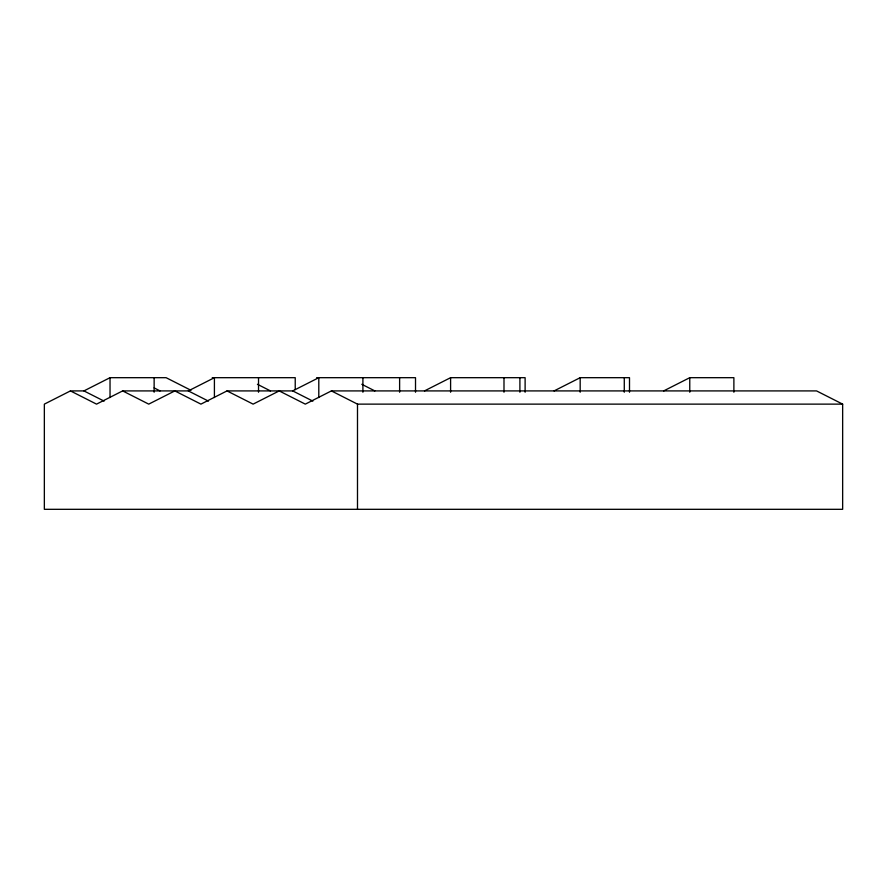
<?xml version="1.0" encoding="UTF-8"?>
<svg xmlns="http://www.w3.org/2000/svg" width="887" height="887" viewBox="0 0 887 887"><rect width="100%" height="100%" fill="white"/><g stroke="black" fill="none" stroke-linecap="round" stroke-linejoin="round"><path stroke-width="1.33" d="M70.45 390.912L44.35 404.128L44.35 509.315L842.65 509.315L842.65 404.128L816.55 390.912L331.405 390.912L305.305 404.128L279.205 390.912L253.117 404.128L227.017 390.912L200.928 404.128L174.828 390.912L148.728 404.128L122.639 390.912L96.539 404.128L70.45 390.912L83.932 390.912L110.032 377.685L166.091 377.685L190.993 390.302M424.496 390.912L450.596 377.685L525.115 377.685L525.115 392.231M554.076 390.912L580.176 377.685L629.504 377.685L629.504 392.231M663.676 390.912L689.764 377.685L733.882 377.685L733.882 392.231M212.248 377.685L295.227 377.685L295.227 389.581M316.626 377.685L415.515 377.685L415.515 392.231M122.639 390.912L188.809 390.912M227.017 390.912L293.198 390.912M331.405 390.912L357.494 404.128L842.65 404.128M361.807 384.293L374.846 390.912M312.867 401.124L292.699 390.912L318.799 377.685L318.799 397.52M257.418 384.293L270.468 390.912M208.478 401.124L188.321 390.912L214.41 377.685L214.41 397.52M154.127 387.896L160.059 390.912M83.932 390.912L104.101 401.124M689.764 377.685L689.764 392.231M624.282 377.685L624.282 392.231M580.176 377.685L580.176 392.231M519.904 377.685L519.904 392.231M503.993 377.685L503.993 392.231M450.596 377.685L450.596 392.231M399.616 377.685L399.616 392.231M362.905 377.685L362.905 392.231M357.494 404.128L357.494 509.315M258.527 377.685L258.527 392.231M154.138 377.685L154.138 392.231M110.032 377.685L110.032 397.52"/></g></svg>
